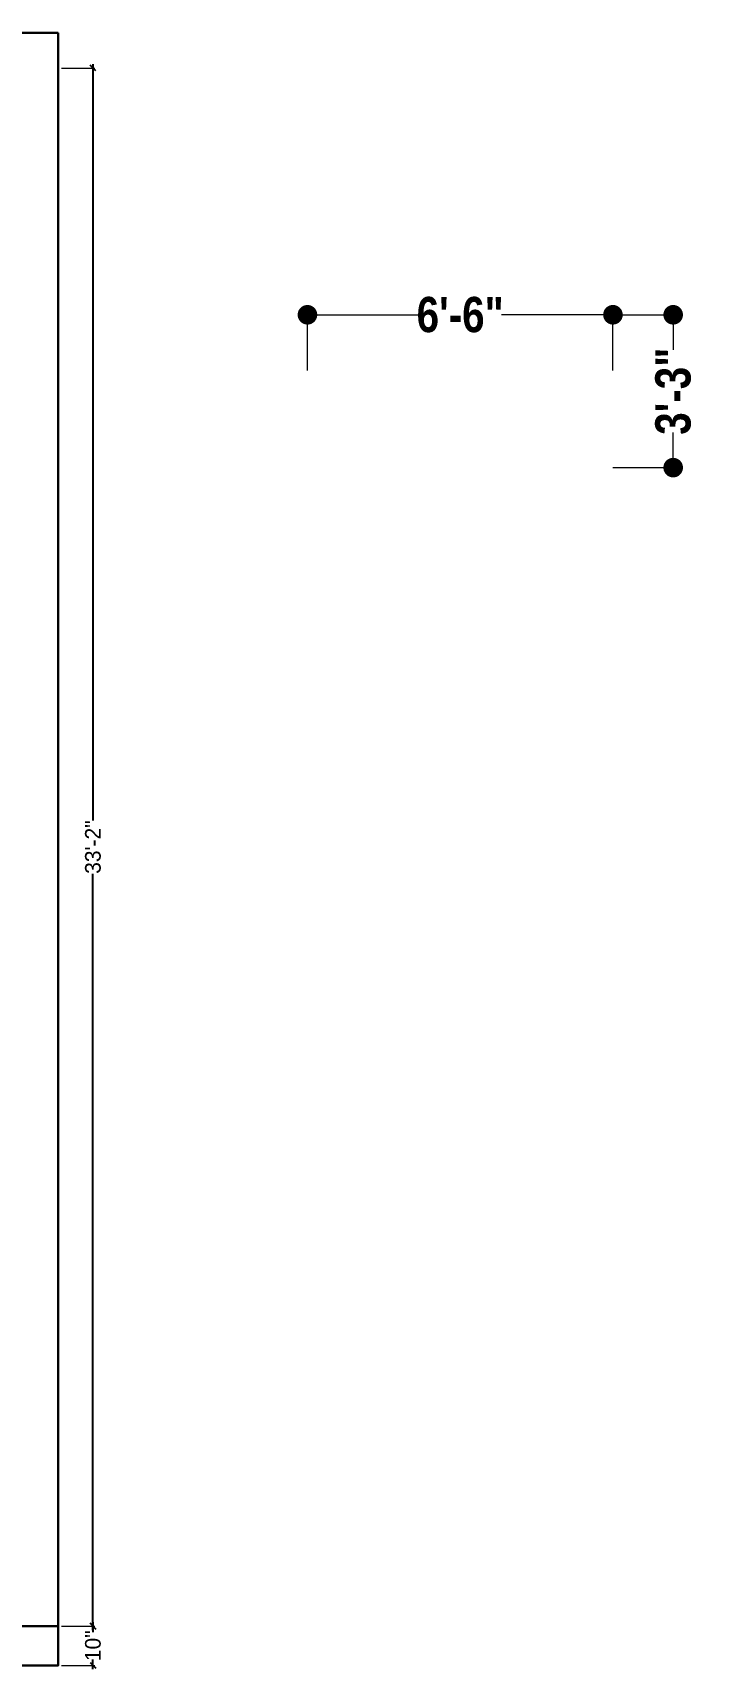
# Model space of a CAD drawing. Header units: millimetres. Extents: x 56222 to 3066687, y -650199 to -121287.
# Drawn here: x 134896.3 to 135065.7, y -183296.3 to -182878.7 of the extents above; entities that cross this region are included whole.
import ezdxf

# ---------------------------------------------------------------- set-up
doc = ezdxf.new("R2010")
doc.units = ezdxf.units.MM
doc.header["$MEASUREMENT"] = 0
doc.header["$PDMODE"] = 35
doc.layers.get('Defpoints').update_dxf_attribs({"color": 220})
for name, color, linetype, lineweight in [('COLUMN', 1, 'Continuous', 30), ('dim', 5, 'Continuous', 20), ('wall', 7, 'Continuous', 30), ('XX~SLAB ( BEAM )~ ( DIM )', 7, 'Continuous', 9)]:
    doc.layers.add(name, color=color, linetype=linetype, lineweight=lineweight)
doc.styles.add('century g', font='GOTHIC.TTF')
doc.styles.add('Cn_BT_9 ( BOLD )', font='swisscb.ttf', dxfattribs={"height": 9})
doc.dimstyles.new('Archana', dxfattribs={"dimtxt": 2, "dimasz": 0.75, "dimexe": 0.5, "dimexo": 0.5, "dimgap": 0, "dimtad": 0, "dimzin": 0, "dimdsep": 46, "dimlunit": 4, "dimtxsty": 'century g', "dimblk": 'OBLIQUE', "dimcen": 0, "dimdle": 1, "dimclrd": 256, "dimclre": 256, "dimclrt": 256, "dimadec": 0, "dimazin": 0, "dimtfac": 1, "dimtofl": 0, "dimtmove": 1, "dimatfit": 3, "dimfxl": 1, "dimfxlon": 1, "dimtolj": 1, "dimtzin": 0, "dimlwd": -1, "dimlwe": -1, "dimarcsym": 0})
doc.dimstyles.new('Cn_BT_9 ( BOLD )', dxfattribs={"dimtxt": 9, "dimasz": 5, "dimexe": 1.5, "dimexo": 0, "dimgap": 0.09, "dimtad": 0, "dimzin": 3, "dimdsep": 46, "dimlunit": 4, "dimtxsty": 'Cn_BT_9 ( BOLD )', "dimblk": 'DOT', "dimcen": 0.09, "dimdle": 1.5, "dimclrd": 251, "dimclre": 251, "dimclrt": 5, "dimadec": 0, "dimazin": 0, "dimtfac": 0.75, "dimtofl": 0, "dimtmove": 0, "dimatfit": 3, "dimfxl": 0, "dimtolj": 1, "dimtzin": 0, "dimlwd": 15, "dimlwe": 15, "dimarcsym": 0})

# ---------------------------------------------------------------- blocks, each defined once
blk = doc.blocks.new('_Oblique')
at = {"layer": 'wall', "color": 0, "lineweight": -2}
blk.add_line((-0.5, -0.5), (0.5, 0.5), dxfattribs=at)
blk = doc.blocks.new('*D253')
at = {"layer": 'Defpoints', "color": 0, "lineweight": 30, "ltscale": 5, "transparency": 16777216}
for p in [(134893.8, -182887.72), (134902.8, -183285.28), (134911.68, -183285.28)]:
    blk.add_point(p, dxfattribs=at)
at = {"layer": 'dim', "color": 1, "lineweight": -2, "ltscale": 5, "transparency": 16777216}
for p, q in [((134911.68, -182886.72), (134911.68, -183079.69)), ((134911.68, -183286.28), (134911.68, -183093.3))]:
    blk.add_line(p, q, dxfattribs=at)
at = {"layer": 'dim', "color": 1, "ltscale": 5, "transparency": 16777216}
for p, q in [((134903.68, -182887.72), (134912.18, -182887.72)), ((134903.68, -183285.28), (134912.18, -183285.28))]:
    blk.add_line(p, q, dxfattribs=at)
at = {"layer": 'dim', "color": 1, "lineweight": -2, "ltscale": 5, "transparency": 16777216, "xscale": 1.5, "yscale": 1.5, "zscale": 1.5}
for p, rotation in [((134911.68, -182887.72), 90), ((134911.68, -183285.28), 270)]:
    blk.add_blockref('_Oblique', p, dxfattribs=dict(at, rotation=rotation))
at = {"layer": 'dim', "color": 5, "ltscale": 5, "transparency": 16777216, "insert": (134911.68, -183086.5), "char_height": 4, "attachment_point": 5, "rotation": 90, "style": 'century g'}
blk.add_mtext('\\A1;33\'-2"', dxfattribs=at)
blk = doc.blocks.new('*D254')
at = {"layer": 'Defpoints', "color": 0, "lineweight": 30, "ltscale": 5, "transparency": 16777216}
for p in [(134902.8, -183285.28), (134902.8, -183295.28), (134911.68, -183295.28)]:
    blk.add_point(p, dxfattribs=at)
at = {"layer": 'dim', "color": 1, "ltscale": 5, "transparency": 16777216}
for p, q in [((134903.68, -183285.28), (134912.18, -183285.28)), ((134903.68, -183295.28), (134912.18, -183295.28))]:
    blk.add_line(p, q, dxfattribs=at)
at = {"layer": 'dim', "color": 1, "lineweight": -2, "ltscale": 5, "transparency": 16777216}
for p, q in [((134911.68, -183284.28), (134911.68, -183286.79)), ((134911.68, -183296.28), (134911.68, -183293.76))]:
    blk.add_line(p, q, dxfattribs=at)
at = {"layer": 'dim', "color": 1, "lineweight": -2, "ltscale": 5, "transparency": 16777216, "xscale": 1.5, "yscale": 1.5, "zscale": 1.5}
for p, rotation in [((134911.68, -183285.28), 90), ((134911.68, -183295.28), 270)]:
    blk.add_blockref('_Oblique', p, dxfattribs=dict(at, rotation=rotation))
at = {"layer": 'dim', "color": 5, "ltscale": 5, "transparency": 16777216, "insert": (134911.68, -183290.28), "char_height": 4, "attachment_point": 5, "rotation": 90, "style": 'century g'}
blk.add_mtext('\\A1;10"', dxfattribs=at)
blk = doc.blocks.new('_Dot')
at = {"color": 0, "linetype": 'ByBlock', "lineweight": -2}
blk.add_line((-0.5, 0), (-1, 0), dxfattribs=at)
at = {"color": 0, "linetype": 'ByBlock', "const_width": 0.5}
blk.add_lwpolyline([(-0.25, 0, 1), (0.25, 0, 1)], format="xyb", close=True, dxfattribs=at)
blk = doc.blocks.new('*D285')
at = {"layer": 'Defpoints', "color": 0, "lineweight": 30, "transparency": 16777216}
for p in [(135044.44, -182950.68), (134966.44, -182964.94), (135044.44, -182964.94)]:
    blk.add_point(p, dxfattribs=at)
at = {"layer": 'XX~SLAB ( BEAM )~ ( DIM )', "color": 251, "lineweight": 15, "transparency": 16777216}
for p, q in [((134966.44, -182964.94), (134966.44, -182949.18)), ((135044.44, -182964.94), (135044.44, -182949.18)), ((134971.44, -182950.68), (134994.88, -182950.68)), ((135039.44, -182950.68), (135015.99, -182950.68))]:
    blk.add_line(p, q, dxfattribs=at)
at = {"layer": 'XX~SLAB ( BEAM )~ ( DIM )', "color": 251, "lineweight": 15, "transparency": 16777216, "xscale": 5, "yscale": 5, "zscale": 5, "rotation": 180}
blk.add_blockref('_Dot', (134966.44, -182950.68), dxfattribs=at)
at = {"layer": 'XX~SLAB ( BEAM )~ ( DIM )', "color": 251, "lineweight": 15, "transparency": 16777216, "xscale": 5, "yscale": 5, "zscale": 5}
blk.add_blockref('_Dot', (135044.44, -182950.68), dxfattribs=at)
at = {"layer": 'XX~SLAB ( BEAM )~ ( DIM )', "color": 5, "lineweight": 30, "transparency": 16777216, "insert": (135005.44, -182950.68), "char_height": 9, "attachment_point": 5, "style": 'Cn_BT_9 ( BOLD )'}
blk.add_mtext('\\A1;6\'-6"', dxfattribs=at)
blk = doc.blocks.new('*D286')
at = {"layer": 'Defpoints', "color": 0, "lineweight": 30, "transparency": 16777216}
for p in [(135044.44, -182950.68), (135044.44, -182989.68), (135059.82, -182989.68)]:
    blk.add_point(p, dxfattribs=at)
at = {"layer": 'XX~SLAB ( BEAM )~ ( DIM )', "color": 251, "lineweight": 15, "transparency": 16777216}
for p, q in [((135044.44, -182950.68), (135061.32, -182950.68)), ((135059.82, -182955.68), (135059.82, -182959.6)), ((135059.82, -182984.68), (135059.82, -182980.75)), ((135044.44, -182989.68), (135061.32, -182989.68))]:
    blk.add_line(p, q, dxfattribs=at)
at = {"layer": 'XX~SLAB ( BEAM )~ ( DIM )', "color": 251, "lineweight": 15, "transparency": 16777216, "xscale": 5, "yscale": 5, "zscale": 5}
for p, rotation in [((135059.82, -182950.68), 90), ((135059.82, -182989.68), 270)]:
    blk.add_blockref('_Dot', p, dxfattribs=dict(at, rotation=rotation))
at = {"layer": 'XX~SLAB ( BEAM )~ ( DIM )', "color": 5, "lineweight": 30, "transparency": 16777216, "insert": (135059.82, -182970.18), "char_height": 9, "attachment_point": 5, "rotation": 90, "style": 'Cn_BT_9 ( BOLD )'}
blk.add_mtext('\\A1;3\'-3"', dxfattribs=at)

msp = doc.modelspace()

# ---------------------------------------------------------------- linework, layer by layer
at = {"layer": 'COLUMN', "lineweight": 30, "ltscale": 10}
msp.add_lwpolyline([(134891.796, -183285.276), (134902.796, -183285.276), (134902.796, -183295.276), (134891.796, -183295.276)], close=True, dxfattribs=at)
at = {"layer": 'wall', "lineweight": 30, "ltscale": 10}
for p, q in [((134574.796, -182878.716), (134902.796, -182878.716)), ((134902.796, -182878.716), (134902.796, -183285.276))]:
    msp.add_line(p, q, dxfattribs=at)

# ---------------------------------------------------------------- dimensions: what is measured, and where the dimension line sits
at = {"layer": 'dim', "color": 1, "ltscale": 5}
for base, p1, p2, picture, middle in [((134911.679, -183285.276), (134893.796, -182887.716), (134902.796, -183285.276), '*D253', (134911.679, -183086.496)), ((134911.679, -183295.276), (134902.796, -183285.276), (134902.796, -183295.276), '*D254', (134911.679, -183290.276))]:
    dim = msp.add_linear_dim(base=base, p1=p1, p2=p2, angle=90, dimstyle='Archana', override={"dimtxt": 4, "dimasz": 1.5, "dimdec": 0, "dimclrd": 1, "dimclre": 1, "dimclrt": 5, "dimfxl": 8, "dimlwd": 65534}, dxfattribs=at)
    dim.commit()
    dim.dimension.update_dxf_attribs({"geometry": picture, "text_midpoint": middle})
at = {"layer": 'XX~SLAB ( BEAM )~ ( DIM )', "color": 242, "lineweight": 30, "true_color": 0xcd2027}
dim = msp.add_linear_dim(base=(135044.437, -182950.675), p1=(134966.437, -182964.939), p2=(135044.437, -182964.939), dimstyle='Cn_BT_9 ( BOLD )', dxfattribs=at)
dim.commit()
dim.dimension.update_dxf_attribs({"geometry": '*D285', "text_midpoint": (135005.437, -182950.675)})
dim = msp.add_linear_dim(base=(135059.816, -182989.675), p1=(135044.437, -182950.675), p2=(135044.437, -182989.675), angle=90, dimstyle='Cn_BT_9 ( BOLD )', dxfattribs=at)
dim.commit()
dim.dimension.update_dxf_attribs({"geometry": '*D286', "text_midpoint": (135059.816, -182970.175)})

doc.saveas('drawing.dxf')
